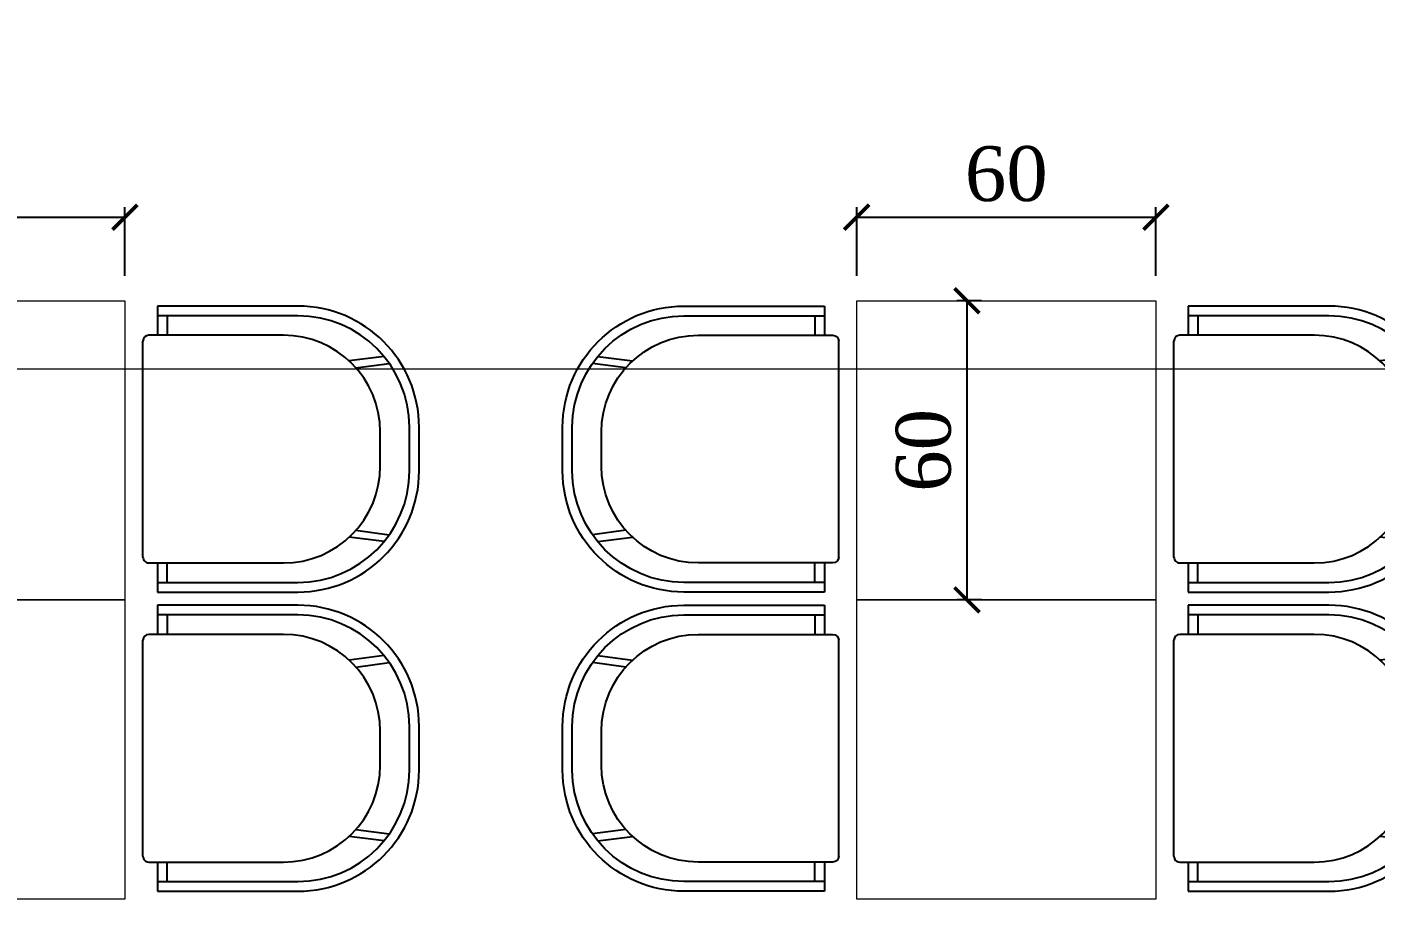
# Model space of a CAD drawing. Header units: millimetres. Extents: x 4980 to 19099, y 3891 to 5773.
# Drawn here: x 5767.9 to 6038.2, y 4213.7 to 4388.7 of the extents above; entities that cross this region are included whole.
import ezdxf

# ---------------------------------------------------------------- set-up
doc = ezdxf.new("R2010")
doc.units = ezdxf.units.MM
doc.linetypes.add('CONTINUA', pattern=[0])
doc.layers.add('Kıtc-002 Çizgi', color=7, linetype='Continuous')
doc.layers.add('TEFRIS', color=11, linetype='Continuous')
for name, color, linetype, lineweight in [('no3_duvar tarama', 253, 'Continuous', 9), ('no3_tefriş ön kalın', 200, 'Continuous', 25), ('PLAN YAZI', 4, 'Continuous', 9), ('t_tefris ince', 34, 'Continuous', 15)]:
    doc.layers.add(name, color=color, linetype=linetype, lineweight=lineweight)
doc.styles.add('ROMANSTW', font='georgia.ttf')
doc.dimstyles.new('M1', dxfattribs={"dimtxt": 11, "dimasz": 5, "dimexe": 2, "dimexo": 5, "dimgap": 3, "dimtad": 1, "dimdec": 1, "dimzin": 12, "dimdsep": 46, "dimtxsty": 'ROMANSTW', "dimblk": 'ARCHTICK', "dimcen": 0.09, "dimclrd": 251, "dimclre": 251, "dimclrt": 1, "dimadec": 0, "dimazin": 0, "dimtfac": 1, "dimtdec": 1, "dimtix": 1, "dimtmove": 0, "dimatfit": 3, "dimldrblk": 'ARCHTICK', "dimfxl": 1, "dimtolj": 1, "dimtzin": 0, "dimarcsym": 0})

# ---------------------------------------------------------------- blocks, each defined once
blk = doc.blocks.new('SAN-1')
at = {"layer": 'no3_tefriş ön kalın', "linetype": 'CONTINUA'}
for p, q in [((4.5, 56.96), (-4.5, 56.96)), ((4.5, 54.96), (-4.5, 54.96)), ((3.5, 48.96), (-3.5, 48.96)), ((-29.5, 31.96), (-29.5, 2.96)), ((-27.5, 31.96), (-27.5, 2.96)), ((27.5, 2.96), (27.5, 31.96)), ((29.5, 2.96), (29.5, 31.96)), ((-23.5, 28.96), (-23.5, 1.2)), ((23.5, 1.2), (23.5, 28.96)), ((-29.5, 2.96), (-23.5, 2.96)), ((-27.5, 4.96), (-23.5, 4.96)), ((27.5, 4.96), (23.5, 4.96)), ((23.5, 2.96), (29.5, 2.96)), ((22.3, 0), (-22.3, 0))]:
    blk.add_line(p, q, dxfattribs=at)
at = {"layer": 'no3_tefriş ön kalın'}
for p, q in [((-16.76, 43.93), (-17.67, 50.81)), ((16.76, 43.93), (17.67, 50.81)), ((-19.1, 49.73), (-18.19, 42.53)), ((19.1, 49.73), (18.19, 42.53))]:
    blk.add_line(p, q, dxfattribs=at)
at = {"layer": 'no3_tefriş ön kalın', "linetype": 'CONTINUA'}
for centre, radius, start, end in [((-4.5, 31.96), 25, 90, 180), ((4.5, 31.96), 25, 0, 90), ((-4.5, 31.96), 23, 90, 180), ((4.5, 31.96), 23, 0, 90), ((-3.5, 28.96), 20, 90, 180), ((3.5, 28.96), 20, 0, 90), ((-22.3, 1.2), 1.2, 180, 270), ((22.3, 1.2), 1.2, 270, 0)]:
    blk.add_arc(centre, radius, start, end, dxfattribs=at)
blk = doc.blocks.new('_ArchTick')
at = {"layer": 'Kıtc-002 Çizgi', "color": 0, "const_width": 0.15}
blk.add_lwpolyline([(-0.5, -0.5), (0.5, 0.5)], dxfattribs=at)
blk = doc.blocks.new('*D105')
at = {"layer": 'Defpoints', "color": 0, "transparency": 16777216}
for p in [(5787.52, 4350.5), (5727.52, 4333.74), (5787.52, 4333.74)]:
    blk.add_point(p, dxfattribs=at)
at = {"layer": 'no3_duvar tarama', "color": 251, "lineweight": -2, "transparency": 16777216}
for p, q in [((5727.52, 4338.74), (5727.52, 4352.5)), ((5787.52, 4338.74), (5787.52, 4352.5)), ((5727.52, 4350.5), (5787.52, 4350.5))]:
    blk.add_line(p, q, dxfattribs=at)
at = {"layer": 'no3_duvar tarama', "color": 251, "lineweight": -2, "transparency": 16777216, "xscale": 5, "yscale": 5, "zscale": 5, "rotation": 180}
blk.add_blockref('_ArchTick', (5727.52, 4350.5), dxfattribs=at)
at = {"layer": 'no3_duvar tarama', "color": 251, "lineweight": -2, "transparency": 16777216, "xscale": 5, "yscale": 5, "zscale": 5}
blk.add_blockref('_ArchTick', (5787.52, 4350.5), dxfattribs=at)
at = {"layer": 'no3_duvar tarama', "color": 1, "transparency": 16777216, "insert": (5757.52, 4359.17), "char_height": 11, "attachment_point": 5, "style": 'ROMANSTW'}
blk.add_mtext('\\A1;60', dxfattribs=at)
blk = doc.blocks.new('*D129')
at = {"layer": 'Defpoints', "color": 0, "transparency": 16777216}
for p in [(5994.27, 4350.5), (5934.27, 4333.74), (5994.27, 4333.74)]:
    blk.add_point(p, dxfattribs=at)
at = {"layer": 'no3_duvar tarama', "color": 251, "lineweight": -2, "transparency": 16777216}
for p, q in [((5934.27, 4338.74), (5934.27, 4352.5)), ((5994.27, 4338.74), (5994.27, 4352.5)), ((5934.27, 4350.5), (5994.27, 4350.5))]:
    blk.add_line(p, q, dxfattribs=at)
at = {"layer": 'no3_duvar tarama', "color": 251, "lineweight": -2, "transparency": 16777216, "xscale": 5, "yscale": 5, "zscale": 5, "rotation": 180}
blk.add_blockref('_ArchTick', (5934.27, 4350.5), dxfattribs=at)
at = {"layer": 'no3_duvar tarama', "color": 251, "lineweight": -2, "transparency": 16777216, "xscale": 5, "yscale": 5, "zscale": 5}
blk.add_blockref('_ArchTick', (5994.27, 4350.5), dxfattribs=at)
at = {"layer": 'no3_duvar tarama', "color": 1, "transparency": 16777216, "insert": (5964.27, 4359.17), "char_height": 11, "attachment_point": 5, "style": 'ROMANSTW'}
blk.add_mtext('\\A1;60', dxfattribs=at)
blk = doc.blocks.new('*D130')
at = {"layer": 'Defpoints', "color": 0, "transparency": 16777216}
for p in [(5964.27, 4333.74), (5956.37, 4273.74), (5964.27, 4273.74)]:
    blk.add_point(p, dxfattribs=at)
at = {"layer": 'no3_duvar tarama', "color": 251, "lineweight": -2, "transparency": 16777216}
for p, q in [((5959.27, 4333.74), (5954.37, 4333.74)), ((5956.37, 4333.74), (5956.37, 4273.74)), ((5959.27, 4273.74), (5954.37, 4273.74))]:
    blk.add_line(p, q, dxfattribs=at)
at = {"layer": 'no3_duvar tarama', "color": 251, "lineweight": -2, "transparency": 16777216, "xscale": 5, "yscale": 5, "zscale": 5}
for p, rotation in [((5956.37, 4333.74), 90), ((5956.37, 4273.74), 270)]:
    blk.add_blockref('_ArchTick', p, dxfattribs=dict(at, rotation=rotation))
at = {"layer": 'no3_duvar tarama', "color": 1, "transparency": 16777216, "insert": (5947.7, 4303.74), "char_height": 11, "attachment_point": 5, "rotation": 90, "style": 'ROMANSTW'}
blk.add_mtext('\\A1;60', dxfattribs=at)

msp = doc.modelspace()

# ---------------------------------------------------------------- linework, layer by layer
at = {"layer": 'PLAN YAZI', "color": 154, "elevation": -0.53}
msp.add_lwpolyline([(5277.5, 4320.08), (8065.52, 4320.08, 0.177706), (8252.39, 4388.67, 0.177706)], format="xyb", dxfattribs=at)
at = {"layer": 't_tefris ince'}
for points in [[(5727.52, 4333.74), (5787.52, 4333.74), (5787.52, 4273.74), (5727.52, 4273.74)], [(5934.27, 4333.74), (5994.27, 4333.74), (5994.27, 4273.74), (5934.27, 4273.74)], [(5727.52, 4273.74), (5787.52, 4273.74), (5787.52, 4213.74), (5727.52, 4213.74)], [(5934.27, 4273.74), (5994.27, 4273.74), (5994.27, 4213.74), (5934.27, 4213.74)]]:
    msp.add_lwpolyline(points, close=True, dxfattribs=at)

# ---------------------------------------------------------------- block references
at = {"layer": 'TEFRIS'}
for p, xscale, yscale, zscale, rotation in [((5791.14, 4303.99), 0.9719999999997531, 0.9719999999997531, 0.9719999999997531, 270.0000000000002), ((5930.66, 4303.99), -0.9719999999997528, 0.9719999999997526, 0.9720000000000001, 90), ((5997.88, 4303.99), 0.9719999999997531, 0.9719999999997531, 0.9719999999997531, 270.0000000000002), ((5791.14, 4243.99), 0.971999999999753, 0.971999999999753, 0.971999999999753, 270.0000000000002), ((5930.66, 4243.99), -0.9719999999997528, 0.9719999999997526, 0.9720000000000001, 90), ((5997.88, 4243.99), 0.971999999999753, 0.971999999999753, 0.971999999999753, 270.0000000000002)]:
    msp.add_blockref('SAN-1', p, dxfattribs=dict(at, xscale=xscale, yscale=yscale, zscale=zscale, rotation=rotation))

# ---------------------------------------------------------------- dimensions: what is measured, and where the dimension line sits
at = {"layer": 'no3_duvar tarama'}
for p1, p2, distance, picture, middle in [((5727.52, 4333.74), (5787.52, 4333.74), 16.76, '*D105', (5757.52, 4359.17)), ((5934.27, 4333.74), (5994.27, 4333.74), 16.76, '*D129', (5964.27, 4359.17)), ((5964.27, 4333.74), (5964.27, 4273.74), -7.9, '*D130', (5947.7, 4303.74))]:
    dim = msp.add_aligned_dim(p1=p1, p2=p2, distance=distance, dimstyle='M1', dxfattribs=at)
    dim.commit()
    dim.dimension.update_dxf_attribs({"geometry": picture, "text_midpoint": middle})

doc.saveas('drawing.dxf')
